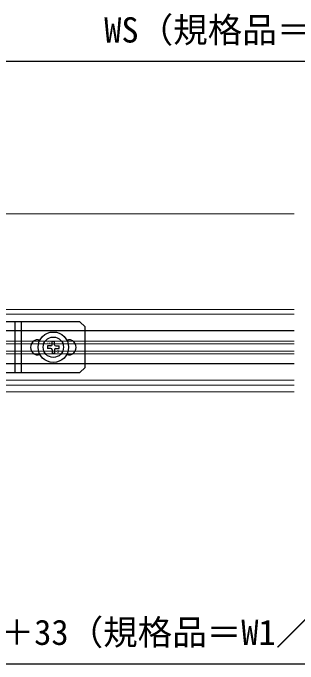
# Model space of a CAD drawing. Units: millimetres, scale not verified. Extents: x -700 to 700, y -1043 to 1038.
# Drawn here: x 255.4 to 367.6, y -870.5 to -614.2 of the extents above; entities that cross this region are included whole.
import ezdxf
from ezdxf.enums import TextEntityAlignment as Align

# ---------------------------------------------------------------- set-up
doc = ezdxf.new("R2010")
doc.units = ezdxf.units.MM
doc.header["$LTSCALE"] = 6
doc.layers.add('0-4_YKK_12', color=2, linetype='Continuous', lineweight=18)
doc.layers.add('0-5_YKK_13', color=4, linetype='Continuous')
doc.layers.add('0-7_YKK_D', color=6, linetype='Continuous')
doc.styles.add('ＭＳ ゴシック', font='')
doc.styles.get('ＭＳ ゴシック').set_extended_font_data('MS Gothic')

msp = doc.modelspace()

# ---------------------------------------------------------------- linework, layer by layer
at = {"layer": '0-4_YKK_12'}
for p, q in [((35.786, -693.3), (366.141, -693.3)), ((197.5, -730.9), (366.141, -730.9)), ((241.5, -732.8), (366.141, -732.8)), ((236, -744.398), (366.141, -744.398)), ((236, -747.398), (366.141, -747.398)), ((366.141, -758.8), (245.725, -758.8)), ((366.141, -760.7), (245.658, -760.7)), ((366.141, -763.3), (35.786, -763.3))]:
    msp.add_line(p, q, dxfattribs=at)
msp.add_lwpolyline([(366.141, -748.398), (236, -748.398), (236, -743.398), (366.141, -743.398)], dxfattribs=at)
at = {"layer": '0-5_YKK_13'}
for p, q in [((281.793, -735.8), (232.8, -735.8)), ((256.3, -755.8), (256.3, -735.8)), ((258.8, -755.8), (258.8, -735.8)), ((366.141, -739.3), (242, -739.3)), ((265.3, -742.835), (266.083, -742.835)), ((270.8, -744.8), (270.8, -743.5)), ((271.8, -743.5), (270.8, -743.5)), ((271.8, -744.8), (271.8, -743.5)), ((276.516, -742.835), (277.3, -742.835)), ((272.3, -745.3), (273.6, -745.3)), ((270.3, -746.3), (269, -746.3)), ((271.8, -746.8), (271.8, -748.1)), ((266.124, -748.835), (265.3, -748.835)), ((277.3, -748.835), (276.475, -748.835)), ((366.141, -752.3), (242, -752.3)), ((207.8, -755.8), (281.8, -755.8)), ((281.8, -755.8), (283.8, -753.8))]:
    msp.add_line(p, q, dxfattribs=at)
for points in [[(283.8, -753.8), (283.8, -737.8), (281.8, -735.8)], [(270.3, -745.3), (269, -745.3), (269, -746.3)], [(272.3, -746.3), (273.6, -746.3), (273.6, -745.3)], [(270.8, -746.8), (270.8, -748.1), (271.8, -748.1)]]:
    msp.add_lwpolyline(points, dxfattribs=at)
for radius in [6, 4]:
    msp.add_circle((271.3, -745.8), radius, dxfattribs=at)
for centre, radius, start, end in [((265.3, -745.835), 3, 90, 270.00003), ((277.3, -745.835), 3, 270.00003, 90.00006), ((270.3, -744.8), 0.5, 270, 0), ((272.3, -744.8), 0.5, 180, 270), ((270.3, -746.8), 0.5, 0, 90), ((272.3, -746.8), 0.5, 90, 180)]:
    msp.add_arc(centre, radius, start, end, dxfattribs=at)
at = {"layer": '0-7_YKK_D'}
for p, q in [((560, -633.3), (242.5, -633.3)), ((192.5, -870.55), (543, -870.55))]:
    msp.add_line(p, q, dxfattribs=at)

# ---------------------------------------------------------------- texts
at = {"layer": '0-5_YKK_13', "style": 'ＭＳ ゴシック'}
for s, p in [('Ｓ', (268.426, -743.993)), ('Ｇ', (271.944, -747.504))]:
    msp.add_text(s, height=1.1, rotation=315, dxfattribs=at).set_placement(p, align=Align.BOTTOM_LEFT)
at = {"layer": '0-7_YKK_D', "style": 'ＭＳ ゴシック'}
for s, p in [('WS（規格品＝W1／2－1.5）', (291.33, -628.791)), ('SW＝WS＋33（規格品＝W1／2＋31.5）', (209.418, -866.041))]:
    msp.add_text(s, height=9.971, dxfattribs=at).set_placement(p, align=Align.BOTTOM_LEFT)

doc.saveas('drawing.dxf')
